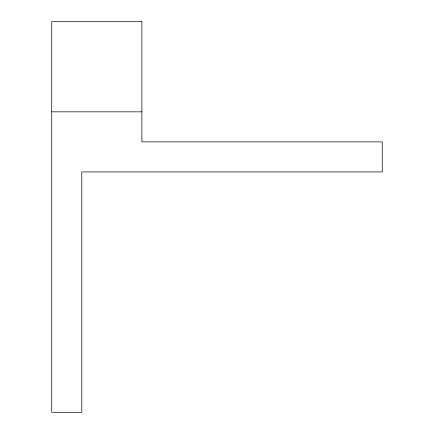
<?xml version="1.0" encoding="UTF-8"?>
<svg xmlns="http://www.w3.org/2000/svg" width="434" height="434" viewBox="0 0 434 434"><rect width="100%" height="100%" fill="white"/><g stroke="black" fill="none" stroke-linecap="round" stroke-linejoin="round"><path stroke-width="0.65" d="M51.744 111.836L141.885 111.836M141.885 21.7L51.744 21.7L51.744 412.3L81.793 412.3L81.793 171.929L382.256 171.929L382.256 141.885L141.885 141.885L141.885 21.7"/></g></svg>
